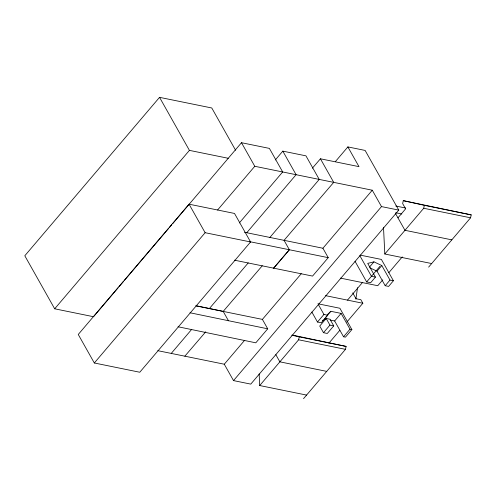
<?xml version="1.0" encoding="UTF-8"?>
<svg xmlns="http://www.w3.org/2000/svg" width="496" height="496" viewBox="0 0 496 496"><rect width="100%" height="100%" fill="white"/><g stroke="black" fill="none" stroke-linecap="round" stroke-linejoin="round"><path stroke-width="0.74" d="M355.892 299.15L357.523 287.68M306.571 395.083L259.712 385.541L298.617 339.791L299.243 336.865L291.716 335.191M303.533 398.654L345.476 349.339L346.103 346.413L292.541 335.104M428.631 267.121L470.58 217.806L471.2 214.88L403.279 200.651L402.653 203.577L405.616 208.841L397.953 217.856M431.669 263.55L384.809 254.008L423.714 208.264L424.34 205.332L403.279 200.651M235.612 150.276L211.78 107.985L159.545 97.346L24.8 255.769L54.684 308.803L93.508 316.715L118.054 287.854M54.684 308.803L189.422 150.375L228.253 158.286M189.057 204.185L78.256 334.471L94.321 362.985L139.773 372.242L250.579 241.961L234.509 213.447L189.057 204.185L205.127 232.705L250.579 241.961M119.052 286.676L123.566 281.375M124.564 280.197L168.646 228.371M169.644 227.193L171.647 224.837M172.651 223.659L241.496 142.712L269.396 148.397L282.677 171.963L239.308 222.958M217.595 210L254.777 166.284L372.273 190.216L381.498 206.596L398.759 210.112L250.771 384.115L233.511 380.599L224.285 364.219L157.809 350.678M94.321 362.985L205.127 232.705M275.286 159.979L282.813 151.131L305.951 155.843L319.238 179.416L269.88 237.441M246.741 232.729L296.093 174.697L282.813 151.131M171.25 353.412L191.524 329.573M209.368 308.586L248.242 262.886M335.327 161.659L347.87 146.915L365.124 150.431L398.759 210.112M273.699 268.169L289.366 249.748L284.059 240.331L333.709 182.361L320.428 158.788L312.381 168.187M224.285 364.219L244.559 340.374M195.932 305.852L262.403 319.393L301.27 273.699M244.503 232.271L322.915 248.242L372.273 190.216M262.403 319.393L267.71 328.811L255.8 342.817L178.027 326.765M322.915 248.242L328.222 257.66L312.554 276.086L234.434 260.171M233.511 380.599L381.498 206.596M317.483 322.028L323.931 314.445L327.732 315.22L321.284 322.803L317.483 322.028L311.848 312.027M325.853 317.13L330.82 311.296L341.093 313.391L349.996 329.195L351.893 329.58L345.445 337.162L343.548 336.778L334.645 320.974L330.243 320.075M369.619 266.922L373.934 261.845L381.808 265.546L389.992 280.066L393.409 280.761L388.616 286.403L385.194 285.708L377.01 271.182L369.793 267.79M326.194 318.463L319.746 326.046L323.491 332.692L327.292 333.467L333.74 325.884L329.995 319.232L326.194 318.463L329.939 325.109L333.74 325.884M347.498 300.123L362.409 282.59M323.491 332.692L329.939 325.109M355.018 261.268L366.662 281.933L379.917 266.346M334.645 320.974L341.093 313.391M377.01 271.182L381.808 265.546M373.934 261.845L367.722 263.401L375.441 277.103L370.648 282.745L366.662 281.933M328.898 343.158L339.878 330.249M346.865 322.028L362.843 303.248L360.84 299.702L356.029 298.722L352.743 292.894M382.751 279.837L377.754 285.715L340.454 278.12M388.752 272.781L402.256 256.903M385.194 285.708L389.992 280.066M343.548 336.778L349.996 329.195M184.847 356.184L205.741 331.787M196.038 305.722L223.194 311.401L262.285 265.757M273.606 268.15L289.366 249.748M330.82 311.296L327.397 314.619L327.732 315.22M322.412 320.782L323.392 319.827M320.428 158.788L358.986 166.644L347.87 146.915M424.34 205.332L471.2 214.88M423.714 208.264L470.58 217.806M395.758 206.014L405.579 208.016M395.74 212.747L401.791 213.981M451.825 239.853L404.965 230.305L395.355 213.249M360.201 255.118L381.393 259.433L393.409 280.761M249.389 241.602L328.222 257.66M375.441 277.103L371.461 276.291L359.817 255.632M325.543 295.653L362.843 303.248M317.924 303.781L339.878 308.252L351.893 329.58M324.365 318.878L325.835 319.182M190.011 312.771L267.71 328.811M299.243 336.865L346.103 346.413M298.617 339.791L345.476 349.339M326.728 371.386L279.868 361.838L275.801 354.621M241.496 142.712L254.777 166.284M318.302 304.445L323.931 314.445M159.545 97.346L189.422 150.375M223.194 311.401L228.501 320.819M383.501 227.249L384.809 254.008M259.148 373.934L259.712 385.541"/></g></svg>
